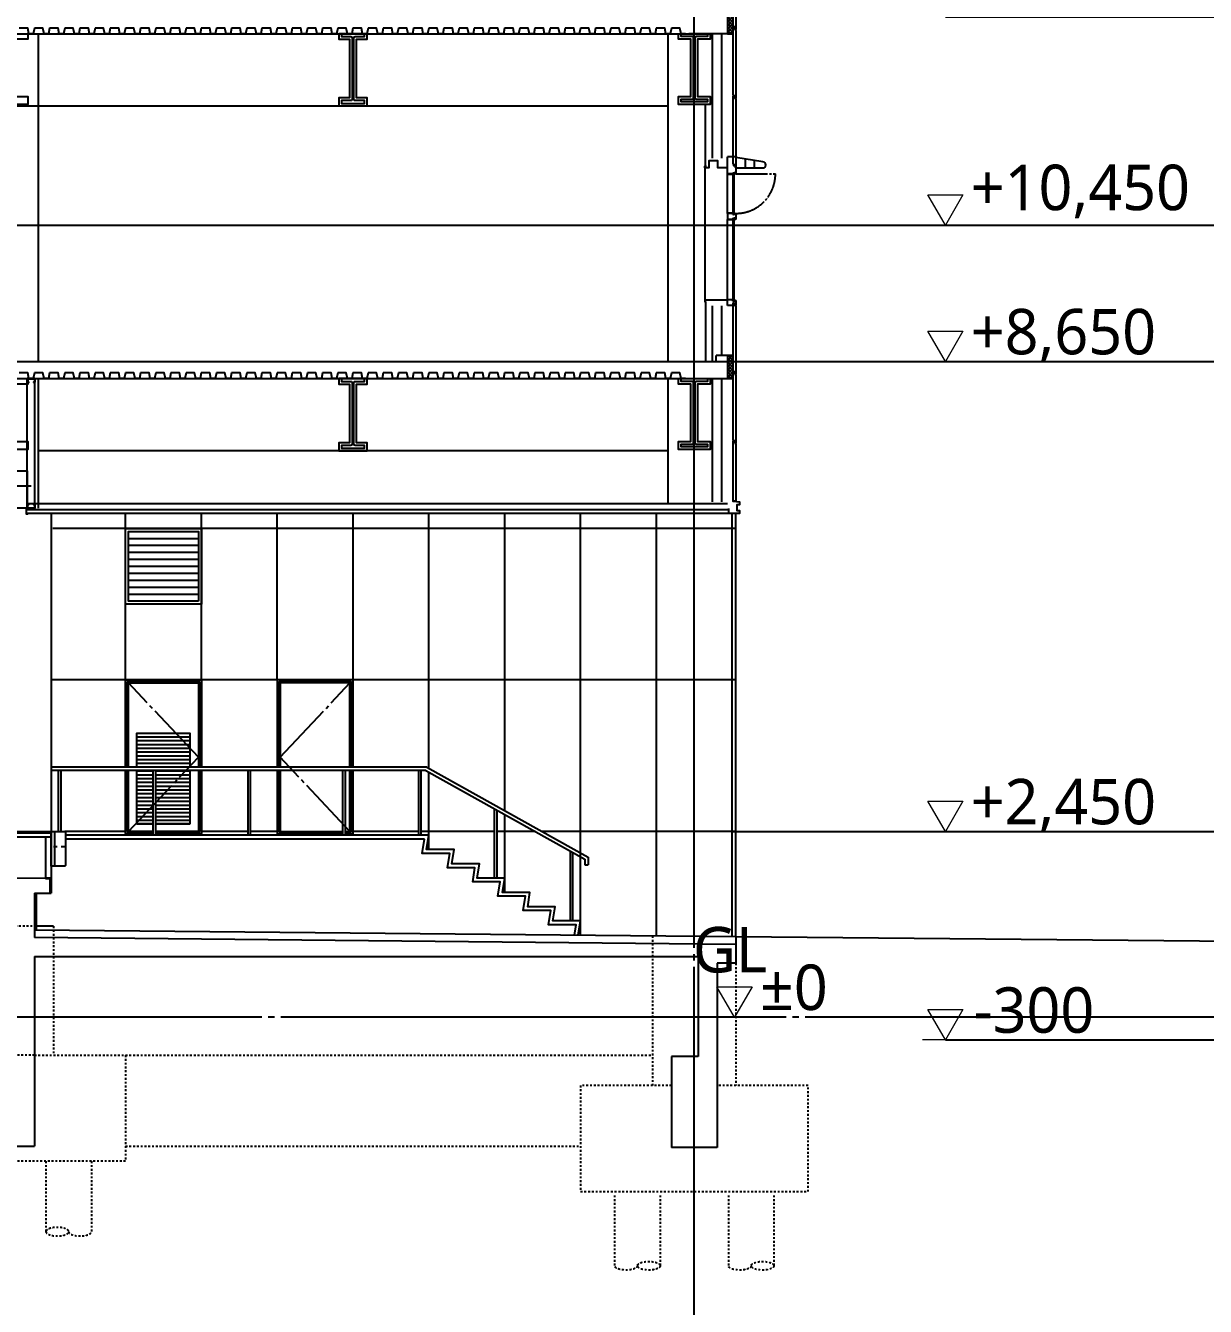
# Model space of a CAD drawing. Header units: millimetres. Extents: x -32710 to 654186, y -254124 to 420220.
# Drawn here: x 281982 to 297540, y 379685 to 396583 of the extents above; entities that cross this region are included whole.
import ezdxf

# ---------------------------------------------------------------- set-up
doc = ezdxf.new("R2010")
doc.units = ezdxf.units.MM
doc.header["$LTSCALE"] = 1000
for name, pattern in [('TPH12-SEC-@E$0$CENTERK1', [0.983, 0.833, -0.05, 0.05, -0.05]), ('TPH12-SEC-@E$0$CENTERK5', [6.916, 6.667, -0.083, 0.083, -0.083]), ('TPH12-SEC-@E$0$DOTK1', [0.1, 0.05, -0.05])]:
    doc.linetypes.add(name, pattern=pattern)
for name, color, linetype in [('TPH12-SEC-@E$0$A-DIM', 8, 'Continuous'), ('TPH12-SEC-@E$0$H-SIN', 252, 'TPH12-SEC-@E$0$CENTERK5'), ('TPH12-SEC-@E$0$KABE1', 252, 'Continuous'), ('TPH12-SEC-@E$0$KABE3', 252, 'Continuous'), ('TPH12-SEC-@E$0$KABED', 252, 'TPH12-SEC-@E$0$DOTK1'), ('TPH12-SEC-@E$0$MEJI', 252, 'Continuous'), ('TPH12-SEC-@E$0$SIAGE', 252, 'Continuous'), ('TPH12-SEC-@E$0$SIAGE1', 252, 'Continuous'), ('TPH12-SEC-@E$0$SIAGE2', 252, 'Continuous'), ('TPH12-SEC-@E$0$SIAGE3', 252, 'Continuous'), ('TPH12-SEC-@E$0$STEEL2', 252, 'Continuous'), ('TPH12-SEC-@E$0$STEEL3', 252, 'Continuous'), ('TPH12-SEC-@E$0$SUGATA2', 252, 'Continuous'), ('TPH12-SEC-@E$0$SUGATA3', 252, 'Continuous'), ('TPH12-SEC-@E$0$SUGATAC', 252, 'TPH12-SEC-@E$0$CENTERK1'), ('TPH12-SEC-@E$0$SUGATAD', 252, 'TPH12-SEC-@E$0$DOTK1'), ('TPH12-SEC-@E$0$TATEGU3', 252, 'Continuous')]:
    doc.layers.add(name, color=color, linetype=linetype)
doc.styles.add('TPH12-SEC-@E$0$MtXpl_', font='Microsoft JhengHei.ttf')
doc.styles.add('TPH12-SEC-@E$0$STANDARD', font='txt')
doc.dimstyles.new('TPH12-SEC-@E$0$生成的_樣式__6', dxfattribs={"dimtxt": 60, "dimasz": 30.4, "dimexe": 0.18, "dimexo": 0.0625, "dimgap": 0, "dimtad": 1, "dimdec": 1, "dimzin": 0, "dimdsep": 46, "dimtxsty": 'TPH12-SEC-@E$0$STANDARD', "dimblk": 'TPH12-SEC-@E$0$ARROWHEAD_6', "dimblk1": 'TPH12-SEC-@E$0$ARROWHEAD_6', "dimblk2": 'TPH12-SEC-@E$0$ARROWHEAD_6', "dimcen": 0.09, "dimclrd": 12, "dimclre": 12, "dimclrt": 3, "dimazin": 0, "dimtfac": 1, "dimtdec": 4, "dimtmove": 0, "dimatfit": 3, "dimfxl": 1, "dimtolj": 1, "dimtzin": 0, "dimarcsym": 0})

# ---------------------------------------------------------------- blocks, each defined once
blk = doc.blocks.new('TPH12-SEC-@E$0$$ISO-BL35900')
at = {"layer": 'TPH12-SEC-@E$0$SIAGE1'}
blk.add_lwpolyline([(-17, 917), (-17, 937, -0.414214), (-17, 937), (-11, 937), (-10, 948, -0.376614), (-8, 950, -0.414214), (-6, 948), (-6, 934, -0.414214), (-6, 933), (-10, 933), (-10, 917), (-6, 917, -0.414214), (-6, 917), (-6, 905), (0, 905, -0.414214), (0, 905), (0, 8, -1), (-5, 8), (-5, 40), (-11, 40), (-12, 31, -0.391902), (-14, 29), (-14, 29, -0.414214), (-16, 31), (-16, 39)], format="xyb", dxfattribs=at)
at = {"layer": 'TPH12-SEC-@E$0$SIAGE2'}
for p, q in [((-17, 937), (-25, 937)), ((-14, 29), (-27, 29))]:
    blk.add_line(p, q, dxfattribs=at)
at = {"layer": 'TPH12-SEC-@E$0$SIAGE2', "color": 7}
blk.add_lwpolyline([(-25, 39), (-25, 31, -0.414214), (-27, 29), (-27, 29, -0.383541), (-29, 31), (-30, 39), (-30, 49), (-34, 49, -0.414214), (-35, 50), (-35, 948, -1), (-31, 948), (-31, 937), (-25, 937, -0.414214), (-25, 937), (-25, 917)], format="xyb", dxfattribs=at)
blk = doc.blocks.new('TPH12-SEC-@E$0$ARROWHEAD_6')
at = {"color": 0, "linetype": 'Continuous', "lineweight": 0}
for p, q in [((0, 0), (-1, 0)), ((-0.5, -0.5), (0.5, 0.5))]:
    blk.add_line(p, q, dxfattribs=at)
blk = doc.blocks.new('*D2859')
at = {"layer": 'DEFPOINTS', "color": 0, "linetype": 'Continuous', "transparency": 16777216}
for p in [(0, 0), (9609, 0), (2811, -2750)]:
    blk.add_point(p, dxfattribs=at)
at = {"layer": 'TPH12-SEC-@E$0$A-DIM', "color": 12, "linetype": 'Continuous', "lineweight": -2, "transparency": 16777216}
for p, q in [((0, 0), (9609, 0)), ((9609, -30), (9609, -500)), ((9609, -2720), (9609, -2250)), ((2811, -2750), (9609, -2750))]:
    blk.add_line(p, q, dxfattribs=at)
at = {"layer": 'TPH12-SEC-@E$0$A-DIM', "color": 12, "linetype": 'Continuous', "lineweight": -2, "transparency": 16777216, "xscale": 30.40000000000001, "yscale": 30.40000000000001, "zscale": 30.40000000000001}
for p, rotation in [((9609, 0), 90), ((9609, -2750), 270)]:
    blk.add_blockref('TPH12-SEC-@E$0$ARROWHEAD_6', p, dxfattribs=dict(at, rotation=rotation))
at = {"layer": 'TPH12-SEC-@E$0$A-DIM', "color": 3, "linetype": 'Continuous', "lineweight": 0, "transparency": 16777216, "insert": (9609, -1375), "char_height": 500, "attachment_point": 5, "rotation": 90, "style": 'TPH12-SEC-@E$0$STANDARD'}
blk.add_mtext('\\A1;2750', dxfattribs=at)
blk = doc.blocks.new('*D2860')
at = {"layer": 'DEFPOINTS', "color": 0, "linetype": 'Continuous', "transparency": 16777216}
for p in [(9609, 6200), (10029, 6200), (0, 0)]:
    blk.add_point(p, dxfattribs=at)
at = {"layer": 'TPH12-SEC-@E$0$A-DIM', "color": 12, "linetype": 'Continuous', "lineweight": -2, "transparency": 16777216}
for p, q in [((10029, 6200), (9609, 6200)), ((9609, 6170), (9609, 3933)), ((9609, 30), (9609, 2267)), ((0, 0), (9609, 0))]:
    blk.add_line(p, q, dxfattribs=at)
at = {"layer": 'TPH12-SEC-@E$0$A-DIM', "color": 12, "linetype": 'Continuous', "lineweight": -2, "transparency": 16777216, "xscale": 30.40000000000001, "yscale": 30.40000000000001, "zscale": 30.40000000000001}
for p, rotation in [((9609, 6200), 90), ((9609, 0), 270)]:
    blk.add_blockref('TPH12-SEC-@E$0$ARROWHEAD_6', p, dxfattribs=dict(at, rotation=rotation))
at = {"layer": 'TPH12-SEC-@E$0$A-DIM', "color": 3, "linetype": 'Continuous', "lineweight": 0, "transparency": 16777216, "insert": (9609, 3100), "char_height": 500, "attachment_point": 5, "rotation": 90, "style": 'TPH12-SEC-@E$0$STANDARD'}
blk.add_mtext('\\A1;6200', dxfattribs=at)
blk = doc.blocks.new('*D2861')
at = {"layer": 'DEFPOINTS', "color": 0, "linetype": 'Continuous', "transparency": 16777216}
for p in [(2811, 8000), (9609, 8000), (-260, 6200)]:
    blk.add_point(p, dxfattribs=at)
at = {"layer": 'TPH12-SEC-@E$0$A-DIM', "color": 12, "linetype": 'Continuous', "lineweight": -2, "transparency": 16777216}
for p, q in [((2811, 8000), (9609, 8000)), ((9609, 7970), (9609, 7850)), ((9609, 6230), (9609, 6350)), ((-260, 6200), (9609, 6200))]:
    blk.add_line(p, q, dxfattribs=at)
at = {"layer": 'TPH12-SEC-@E$0$A-DIM', "color": 12, "linetype": 'Continuous', "lineweight": -2, "transparency": 16777216, "xscale": 30.40000000000001, "yscale": 30.40000000000001, "zscale": 30.40000000000001}
for p, rotation in [((9609, 8000), 90), ((9609, 6200), 270)]:
    blk.add_blockref('TPH12-SEC-@E$0$ARROWHEAD_6', p, dxfattribs=dict(at, rotation=rotation))
at = {"layer": 'TPH12-SEC-@E$0$A-DIM', "color": 3, "linetype": 'Continuous', "lineweight": 0, "transparency": 16777216, "insert": (9609, 7100), "char_height": 500, "attachment_point": 5, "rotation": 90, "style": 'TPH12-SEC-@E$0$STANDARD'}
blk.add_mtext('\\A1;1800', dxfattribs=at)
blk = doc.blocks.new('*D2862')
at = {"layer": 'DEFPOINTS', "color": 0, "linetype": 'Continuous', "transparency": 16777216}
for p in [(2811, 10750), (9609, 10750), (-18300, 8000)]:
    blk.add_point(p, dxfattribs=at)
at = {"layer": 'TPH12-SEC-@E$0$A-DIM', "color": 12, "linetype": 'Continuous', "lineweight": -2, "transparency": 16777216}
for p, q in [((2811, 10750), (9609, 10750)), ((9609, 10720), (9609, 10250)), ((9609, 8030), (9609, 8500)), ((-18300, 8000), (9609, 8000))]:
    blk.add_line(p, q, dxfattribs=at)
at = {"layer": 'TPH12-SEC-@E$0$A-DIM', "color": 12, "linetype": 'Continuous', "lineweight": -2, "transparency": 16777216, "xscale": 30.40000000000001, "yscale": 30.40000000000001, "zscale": 30.40000000000001}
for p, rotation in [((9609, 10750), 90), ((9609, 8000), 270)]:
    blk.add_blockref('TPH12-SEC-@E$0$ARROWHEAD_6', p, dxfattribs=dict(at, rotation=rotation))
at = {"layer": 'TPH12-SEC-@E$0$A-DIM', "color": 3, "linetype": 'Continuous', "lineweight": 0, "transparency": 16777216, "insert": (9609, 9375), "char_height": 500, "attachment_point": 5, "rotation": 90, "style": 'TPH12-SEC-@E$0$STANDARD'}
blk.add_mtext('\\A1;2750', dxfattribs=at)
blk = doc.blocks.new('TPH12-SEC-@E$0$A$C9ff6b36b')
at = {"layer": 'TPH12-SEC-@E$0$A-DIM', "color": 3, "lineweight": 0}
for p, q in [((2810.84, 8000), (2578.84, 8400)), ((2578.84, 8400), (3042.84, 8400)), ((3042.84, 8400), (2810.84, 8000)), ((2810.84, 6200), (2578.84, 6600)), ((2578.84, 6600), (3042.84, 6600)), ((3042.84, 6600), (2810.84, 6200)), ((2810.84, 0), (2578.84, 400)), ((2578.84, 400), (3042.84, 400)), ((3042.84, 400), (2810.84, 0)), ((31.12, -2450), (-200.88, -2050)), ((-200.88, -2050), (263.12, -2050)), ((263.12, -2050), (31.12, -2450)), ((2810.84, -2750), (2578.84, -2350)), ((2578.84, -2350), (3042.84, -2350)), ((3042.84, -2350), (2810.84, -2750))]:
    blk.add_line(p, q, dxfattribs=at)
at = {"layer": 'TPH12-SEC-@E$0$A-DIM', "color": 12, "lineweight": 0}
for p, q in [((2810.84, 8000), (2010.84, 8000)), ((2810.84, 8000), (3110.84, 8000)), ((2810.84, 6200), (2510.84, 6200)), ((2810.84, 6200), (3610.84, 6200)), ((2810.84, 0), (2510.84, 0)), ((2810.84, 0), (3610.84, 0)), ((31.12, -2450), (-768.88, -2450)), ((31.12, -2450), (331.12, -2450)), ((2810.84, -2750), (2510.84, -2750)), ((2810.84, -2750), (3610.84, -2750))]:
    blk.add_line(p, q, dxfattribs=at)
at = {"color": 3, "linetype": 'Continuous', "lineweight": 0, "insert": (-517.72, -1258.86), "char_height": 600, "attachment_point": 1, "style": 'TPH12-SEC-@E$0$STANDARD'}
blk.add_mtext('\\A1;{\\fMicrosoft JhengHei|b0|i0|c136|p34;GL}', dxfattribs=at)
at = {"layer": 'TPH12-SEC-@E$0$A-DIM', "color": 3, "style": 'TPH12-SEC-@E$0$MtXpl_'}
for s, p in [('+10,450', (3145.62, 8197.56)), ('+8,650', (3145.62, 6295.11)), ('+2,450', (3145.62, 95.11)), ('±0', (366.29, -2354.89)), ('-300', (3182.42, -2654.89))]:
    blk.add_text(s, height=600, dxfattribs=at).set_placement(p)
at = {"layer": 'TPH12-SEC-@E$0$A-DIM', "color": 12, "linetype": 'Continuous', "lineweight": 0}
for base, p1, p2, picture, middle in [((9609.04, 10750), (-18300, 8000), (2810.84, 10750), '*D2862', (9609.04, 9375)), ((9609.04, 8000), (-260, 6200), (2810.84, 8000), '*D2861', (9609.04, 7100)), ((9609.04, 6200), (0, 0), (10029.04, 6200), '*D2860', (9609.04, 3100)), ((9609.04, 0), (2810.84, -2750), (0, 0), '*D2859', (9609.04, -1375))]:
    dim = blk.add_linear_dim(base=base, p1=p1, p2=p2, angle=90, dimstyle='TPH12-SEC-@E$0$生成的_樣式__6', override={"dimtxt": 500, "dimdec": 0}, dxfattribs=at)
    dim.commit()
    dim.dimension.update_dxf_attribs({"geometry": picture, "text_midpoint": middle, "dimtype": 128, "text_rotation": 90})
blk = doc.blocks.new('TPH12-SEC-@E')
at = {"layer": 'TPH12-SEC-@E$0$SIAGE3'}
h = blk.add_hatch(dxfattribs=at)
h.set_pattern_fill('ANSI37', color=256, scale=10, style=0)
h.set_pattern_definition([(45, (-1750, -75250), (-22.4506403, 22.4506403), []), (135, (-1750, -75250), (-22.4506403, -22.4506403), [])])
h.paths.add_polyline_path([(291240, 396475), (291315, 396475), (291315, 396780), (291240, 396780)])
h = blk.add_hatch(dxfattribs=at)
h.set_pattern_fill('ANSI37', color=256, scale=10, style=0)
h.set_pattern_definition([(45, (-1750, -79800), (-22.4506403, 22.4506403), []), (135, (-1750, -79800), (-22.4506403, -22.4506403), [])])
h.paths.add_polyline_path([(291240, 391925), (291315, 391925), (291315, 392230), (291240, 392230)])
at = {"layer": 'TPH12-SEC-@E$0$H-SIN'}
for p, q in [((290800, 377500), (290800, 414000)), ((298929.6, 383500), (18729.6, 383500))]:
    blk.add_line(p, q, dxfattribs=at)
at = {"layer": 'TPH12-SEC-@E$0$KABE1'}
for p, q in [((291240, 396780), (291240, 396475)), ((291240, 396475), (290730, 396475)), ((291240, 392230), (291090, 392230)), ((291090, 392150), (291090, 392230)), ((291240, 392230), (291240, 391925)), ((290730, 391925), (291240, 391925)), ((283450, 386050), (283666, 386050)), ((280520, 385350), (282320, 385335)), ((282100, 385135), (282320, 385135)), ((291350, 384561.1), (291350, 384211.5)), ((282100, 384300), (290850, 384300)), ((282100, 384300), (282100, 381800)), ((290850, 384300), (290850, 382980)), ((291350, 384211.5), (291100, 384211.5)), ((291100, 384211.5), (291100, 382980)), ((290500, 382980), (290500, 381780)), ((290850, 382980), (290500, 382980)), ((291100, 382980), (291100, 381780)), ((281500, 381800), (282100, 381800)), ((291100, 381780), (290500, 381780))]:
    blk.add_line(p, q, dxfattribs=at)
at = {"layer": 'TPH12-SEC-@E$0$KABE3'}
for p, q in [((282300, 385930), (272350, 385930)), ((282300, 385335.2), (282300, 385135)), ((282100, 385135), (282100, 384550)), ((291350, 384461.1), (282100, 384550))]:
    blk.add_line(p, q, dxfattribs=at)
at = {"layer": 'TPH12-SEC-@E$0$KABED', "ltscale": 0.5}
blk.add_line((282100, 383000), (281850, 383000), dxfattribs=at)
at = {"layer": 'TPH12-SEC-@E$0$MEJI'}
for p, q in [((283300, 389950), (283300, 390150)), ((284300, 387950), (284300, 390150)), ((285300, 387950), (285300, 390150)), ((286300, 387950), (286300, 390150)), ((287300, 386784.3), (287300, 390150)), ((288300, 386226.3), (288300, 390150)), ((289300, 384580.8), (289300, 390150)), ((290300, 384571.6), (290300, 390150)), ((291300, 384561.5), (291300, 390150)), ((291350, 389950), (282340, 389950)), ((283300, 387950), (283300, 388950)), ((291350, 387950), (282320, 387950)), ((287300, 385711.6), (287300, 386735.4)), ((288300, 385146.6), (288300, 386177.4)), ((283300, 385950), (282500, 385950)), ((284916, 385950), (284300, 385950)), ((285300, 385950), (284950, 385950)), ((287166, 385950), (286300, 385950)), ((288166, 385950), (287200, 385950)), ((288707.5, 385950), (288200, 385950)), ((291350, 385950), (288795.1, 385950)), ((287241.4, 385850), (282510, 385850))]:
    blk.add_line(p, q, dxfattribs=at)
blk.add_lwpolyline([(289219.4, 384582), (289241.4, 384719.9), (288878.1, 384719.9), (288908.1, 384908.2), (288544.7, 384908.2), (288574.7, 385096.6), (288211.4, 385096.6), (288241.4, 385284.9), (287878.1, 385284.9), (287908.1, 385473.3), (287544.7, 385473.3), (287574.7, 385661.6), (287211.4, 385661.6), (287241.4, 385850)], dxfattribs=at)
at = {"layer": 'TPH12-SEC-@E$0$SIAGE', "color": 18, "true_color": 0x000000}
blk.add_line((313300, 384350), (291350, 384561.1), dxfattribs=at)
at = {"layer": 'TPH12-SEC-@E$0$SIAGE1'}
for p, q in [((290950, 394730), (290950, 395540)), ((291704, 394785), (291350, 394844)), ((291350, 394705), (291704, 394705)), ((290940, 392960), (290940, 392935)), ((291240, 392960), (290940, 392960)), ((290950, 392935), (290940, 392935)), ((290950, 392935), (290960, 392935)), ((290950, 392935), (290950, 392150)), ((272500, 392150), (291090, 392150)), ((281990, 390150), (291250, 390150)), ((282320, 385335), (282320, 385135)), ((282120, 385135), (282120, 384649.8)), ((291350, 384561.1), (282100, 384650))]:
    blk.add_line(p, q, dxfattribs=at)
for points in [[(291240, 394705), (291110, 394705), (291110, 394800), (290990, 394800), (290990, 394705), (290940, 394705), (290940, 394730), (290960, 394730)], [(291250, 390210), (291250, 390150), (291400, 390150), (291400, 390180), (291365, 390182.9), (291365, 390265.3), (291400, 390265.3), (291400, 390295.3), (291315, 390302.4), (291315, 390377.4)], [(281990, 390215), (281990, 390140), (282010, 390140), (282010, 390150)]]:
    blk.add_lwpolyline(points, dxfattribs=at)
blk.add_lwpolyline([(291333, 391072.4), (291333, 391091.5, -0.4142136), (291333.5, 391092), (291339, 391092), (291339.9, 391103.2, -0.3766136), (291342, 391105, -0.4142136), (291344, 391103), (291344, 391088.5, -0.4142135), (291343.5, 391088), (291340, 391088), (291340, 391072), (291343.5, 391072, -0.4142136), (291344, 391071.5), (291344, 391060), (291349.5, 391060, -0.4142136), (291350, 391059.5), (291350, 390310)], format="xyb", dxfattribs=at)
blk.add_arc((291704, 394745), 40, 270, 90, dxfattribs=at)
at = {"layer": 'TPH12-SEC-@E$0$SIAGE2'}
blk.add_line((291333.5, 391092), (291324.5, 391092), dxfattribs=at)
for points in [[(282098.9, 396550), (282083.9, 396475), (282025.9, 396475), (282010.9, 396550), (281898.9, 396550)], [(282298.9, 396550), (282283.9, 396475), (282225.9, 396475), (282210.9, 396550), (282098.9, 396550)], [(282498.9, 396550), (282483.9, 396475), (282425.9, 396475), (282410.9, 396550), (282298.9, 396550)], [(282698.9, 396550), (282683.9, 396475), (282625.9, 396475), (282610.9, 396550), (282498.9, 396550)], [(282898.9, 396550), (282883.9, 396475), (282825.9, 396475), (282810.9, 396550), (282698.9, 396550)], [(283098.9, 396550), (283083.9, 396475), (283025.9, 396475), (283010.9, 396550), (282898.9, 396550)], [(283298.9, 396550), (283283.9, 396475), (283225.9, 396475), (283210.9, 396550), (283098.9, 396550)], [(283498.9, 396550), (283483.9, 396475), (283425.9, 396475), (283410.9, 396550), (283298.9, 396550)], [(283698.9, 396550), (283683.9, 396475), (283625.9, 396475), (283610.9, 396550), (283498.9, 396550)], [(283898.9, 396550), (283883.9, 396475), (283825.9, 396475), (283810.9, 396550), (283698.9, 396550)], [(284098.9, 396550), (284083.9, 396475), (284025.9, 396475), (284010.9, 396550), (283898.9, 396550)], [(284298.9, 396550), (284283.9, 396475), (284225.9, 396475), (284210.9, 396550), (284098.9, 396550)], [(284498.9, 396550), (284483.9, 396475), (284425.9, 396475), (284410.9, 396550), (284298.9, 396550)], [(284698.9, 396550), (284683.9, 396475), (284625.9, 396475), (284610.9, 396550), (284498.9, 396550)], [(284898.9, 396550), (284883.9, 396475), (284825.9, 396475), (284810.9, 396550), (284698.9, 396550)], [(285098.9, 396550), (285083.9, 396475), (285025.9, 396475), (285010.9, 396550), (284898.9, 396550)], [(285298.9, 396550), (285283.9, 396475), (285225.9, 396475), (285210.9, 396550), (285098.9, 396550)], [(285498.9, 396550), (285483.9, 396475), (285425.9, 396475), (285410.9, 396550), (285298.9, 396550)], [(285698.9, 396550), (285683.9, 396475), (285625.9, 396475), (285610.9, 396550), (285498.9, 396550)], [(285898.9, 396550), (285883.9, 396475), (285825.9, 396475), (285810.9, 396550), (285698.9, 396550)], [(286098.9, 396550), (286083.9, 396475), (286025.9, 396475), (286010.9, 396550), (285898.9, 396550)], [(286298.9, 396550), (286283.9, 396475), (286225.9, 396475), (286210.9, 396550), (286098.9, 396550)], [(286498.9, 396550), (286483.9, 396475), (286425.9, 396475), (286410.9, 396550), (286298.9, 396550)], [(286698.9, 396550), (286683.9, 396475), (286625.9, 396475), (286610.9, 396550), (286498.9, 396550)], [(286898.9, 396550), (286883.9, 396475), (286825.9, 396475), (286810.9, 396550), (286698.9, 396550)], [(287098.9, 396550), (287083.9, 396475), (287025.9, 396475), (287010.9, 396550), (286898.9, 396550)], [(287298.9, 396550), (287283.9, 396475), (287225.9, 396475), (287210.9, 396550), (287098.9, 396550)], [(287498.9, 396550), (287483.9, 396475), (287425.9, 396475), (287410.9, 396550), (287298.9, 396550)], [(287698.9, 396550), (287683.9, 396475), (287625.9, 396475), (287610.9, 396550), (287498.9, 396550)], [(287898.9, 396550), (287883.9, 396475), (287825.9, 396475), (287810.9, 396550), (287698.9, 396550)], [(288098.9, 396550), (288083.9, 396475), (288025.9, 396475), (288010.9, 396550), (287898.9, 396550)], [(288298.9, 396550), (288283.9, 396475), (288225.9, 396475), (288210.9, 396550), (288098.9, 396550)], [(288498.9, 396550), (288483.9, 396475), (288425.9, 396475), (288410.9, 396550), (288298.9, 396550)], [(288698.9, 396550), (288683.9, 396475), (288625.9, 396475), (288610.9, 396550), (288498.9, 396550)], [(288898.9, 396550), (288883.9, 396475), (288825.9, 396475), (288810.9, 396550), (288698.9, 396550)], [(289098.9, 396550), (289083.9, 396475), (289025.9, 396475), (289010.9, 396550), (288898.9, 396550)], [(289298.9, 396550), (289283.9, 396475), (289225.9, 396475), (289210.9, 396550), (289098.9, 396550)], [(289498.9, 396550), (289483.9, 396475), (289425.9, 396475), (289410.9, 396550), (289298.9, 396550)], [(289698.9, 396550), (289683.9, 396475), (289625.9, 396475), (289610.9, 396550), (289498.9, 396550)], [(289898.9, 396550), (289883.9, 396475), (289825.9, 396475), (289810.9, 396550), (289698.9, 396550)], [(290098.9, 396550), (290083.9, 396475), (290025.9, 396475), (290010.9, 396550), (289898.9, 396550)], [(290298.9, 396550), (290283.9, 396475), (290225.9, 396475), (290210.9, 396550), (290098.9, 396550)], [(290498.9, 396550), (290483.9, 396475), (290425.9, 396475), (290410.9, 396550), (290298.9, 396550)], [(290683.9, 396475), (290625.9, 396475), (290610.9, 396550), (290498.9, 396550)], [(282098.9, 392000), (282083.9, 391925), (282025.9, 391925), (282010.9, 392000), (281898.9, 392000)], [(282298.9, 392000), (282283.9, 391925), (282225.9, 391925), (282210.9, 392000), (282098.9, 392000)], [(282498.9, 392000), (282483.9, 391925), (282425.9, 391925), (282410.9, 392000), (282298.9, 392000)], [(282698.9, 392000), (282683.9, 391925), (282625.9, 391925), (282610.9, 392000), (282498.9, 392000)], [(282898.9, 392000), (282883.9, 391925), (282825.9, 391925), (282810.9, 392000), (282698.9, 392000)], [(283098.9, 392000), (283083.9, 391925), (283025.9, 391925), (283010.9, 392000), (282898.9, 392000)], [(283298.9, 392000), (283283.9, 391925), (283225.9, 391925), (283210.9, 392000), (283098.9, 392000)], [(283498.9, 392000), (283483.9, 391925), (283425.9, 391925), (283410.9, 392000), (283298.9, 392000)], [(283698.9, 392000), (283683.9, 391925), (283625.9, 391925), (283610.9, 392000), (283498.9, 392000)], [(283898.9, 392000), (283883.9, 391925), (283825.9, 391925), (283810.9, 392000), (283698.9, 392000)], [(284098.9, 392000), (284083.9, 391925), (284025.9, 391925), (284010.9, 392000), (283898.9, 392000)], [(284298.9, 392000), (284283.9, 391925), (284225.9, 391925), (284210.9, 392000), (284098.9, 392000)], [(284498.9, 392000), (284483.9, 391925), (284425.9, 391925), (284410.9, 392000), (284298.9, 392000)], [(284698.9, 392000), (284683.9, 391925), (284625.9, 391925), (284610.9, 392000), (284498.9, 392000)], [(284898.9, 392000), (284883.9, 391925), (284825.9, 391925), (284810.9, 392000), (284698.9, 392000)], [(285098.9, 392000), (285083.9, 391925), (285025.9, 391925), (285010.9, 392000), (284898.9, 392000)], [(285298.9, 392000), (285283.9, 391925), (285225.9, 391925), (285210.9, 392000), (285098.9, 392000)], [(285498.9, 392000), (285483.9, 391925), (285425.9, 391925), (285410.9, 392000), (285298.9, 392000)], [(285698.9, 392000), (285683.9, 391925), (285625.9, 391925), (285610.9, 392000), (285498.9, 392000)], [(285898.9, 392000), (285883.9, 391925), (285825.9, 391925), (285810.9, 392000), (285698.9, 392000)], [(286098.9, 392000), (286083.9, 391925), (286025.9, 391925), (286010.9, 392000), (285898.9, 392000)], [(286298.9, 392000), (286283.9, 391925), (286225.9, 391925), (286210.9, 392000), (286098.9, 392000)], [(286498.9, 392000), (286483.9, 391925), (286425.9, 391925), (286410.9, 392000), (286298.9, 392000)], [(286698.9, 392000), (286683.9, 391925), (286625.9, 391925), (286610.9, 392000), (286498.9, 392000)], [(286898.9, 392000), (286883.9, 391925), (286825.9, 391925), (286810.9, 392000), (286698.9, 392000)], [(287098.9, 392000), (287083.9, 391925), (287025.9, 391925), (287010.9, 392000), (286898.9, 392000)], [(287298.9, 392000), (287283.9, 391925), (287225.9, 391925), (287210.9, 392000), (287098.9, 392000)], [(287498.9, 392000), (287483.9, 391925), (287425.9, 391925), (287410.9, 392000), (287298.9, 392000)], [(287698.9, 392000), (287683.9, 391925), (287625.9, 391925), (287610.9, 392000), (287498.9, 392000)], [(287898.9, 392000), (287883.9, 391925), (287825.9, 391925), (287810.9, 392000), (287698.9, 392000)], [(288098.9, 392000), (288083.9, 391925), (288025.9, 391925), (288010.9, 392000), (287898.9, 392000)], [(288298.9, 392000), (288283.9, 391925), (288225.9, 391925), (288210.9, 392000), (288098.9, 392000)], [(288498.9, 392000), (288483.9, 391925), (288425.9, 391925), (288410.9, 392000), (288298.9, 392000)], [(288698.9, 392000), (288683.9, 391925), (288625.9, 391925), (288610.9, 392000), (288498.9, 392000)], [(288898.9, 392000), (288883.9, 391925), (288825.9, 391925), (288810.9, 392000), (288698.9, 392000)], [(289098.9, 392000), (289083.9, 391925), (289025.9, 391925), (289010.9, 392000), (288898.9, 392000)], [(289298.9, 392000), (289283.9, 391925), (289225.9, 391925), (289210.9, 392000), (289098.9, 392000)], [(289498.9, 392000), (289483.9, 391925), (289425.9, 391925), (289410.9, 392000), (289298.9, 392000)], [(289698.9, 392000), (289683.9, 391925), (289625.9, 391925), (289610.9, 392000), (289498.9, 392000)], [(289898.9, 392000), (289883.9, 391925), (289825.9, 391925), (289810.9, 392000), (289698.9, 392000)], [(290098.9, 392000), (290083.9, 391925), (290025.9, 391925), (290010.9, 392000), (289898.9, 392000)], [(290298.9, 392000), (290283.9, 391925), (290225.9, 391925), (290210.9, 392000), (290098.9, 392000)], [(290498.9, 392000), (290483.9, 391925), (290425.9, 391925), (290410.9, 392000), (290298.9, 392000)], [(290683.9, 391925), (290625.9, 391925), (290610.9, 392000), (290498.9, 392000)], [(280520, 385950), (282365, 385950), (282365, 385493)]]:
    blk.add_lwpolyline(points, dxfattribs=at)
blk.add_lwpolyline([(291350, 390310), (291315, 390310), (291315, 391103, -1), (291319, 391103), (291319, 391092), (291324.5, 391092, -0.4142136), (291325, 391091.5), (291325, 391072.4)], format="xyb", dxfattribs=at)
blk.add_lwpolyline([(281805, 390215), (281805, 390310), (281405, 390310), (281405, 390710), (282005, 390710), (282005, 390215)], close=True, dxfattribs=at)
at = {"layer": 'TPH12-SEC-@E$0$SIAGE3'}
for p, q in [((281555, 390510), (282055, 390510)), ((281990, 390200), (291250, 390200)), ((282000, 390159.5), (282000, 390150)), ((282005, 390278), (291240, 390278))]:
    blk.add_line(p, q, dxfattribs=at)
for points in [[(291240, 396475), (291315, 396475), (291315, 396780), (291240, 396780)], [(281590, 396475), (282010, 396475), (282010, 396404), (281844.5, 396404), (281844.5, 395646), (282010, 395646), (282010, 395540), (281590, 395540), (281590, 395646), (281755.5, 395646), (281755.5, 396404), (281590, 396404)], [(286486.5, 396475), (286113.5, 396475), (286113.5, 396403), (286255.5, 396403), (286255.5, 395629), (286113.5, 395629), (286113.5, 395522), (286486.5, 395522), (286486.5, 395629), (286344.5, 395629), (286344.5, 396403), (286486.5, 396403)], [(290590, 396475), (291010, 396475), (291010, 396404), (290844.5, 396404), (290844.5, 395646), (291010, 395646), (291010, 395540), (290590, 395540), (290590, 395646), (290755.5, 395646), (290755.5, 396404), (290590, 396404)], [(291240, 391925), (291315, 391925), (291315, 392230), (291240, 392230)], [(281590, 391925), (282010, 391925), (282010, 391854), (281844.5, 391854), (281844.5, 391096), (282010, 391096), (282010, 390990), (281590, 390990), (281590, 391096), (281755.5, 391096), (281755.5, 391854), (281590, 391854)], [(286486.5, 391925), (286113.5, 391925), (286113.5, 391853), (286255.5, 391853), (286255.5, 391079), (286113.5, 391079), (286113.5, 390972), (286486.5, 390972), (286486.5, 391079), (286344.5, 391079), (286344.5, 391853), (286486.5, 391853)], [(290590, 391925), (291010, 391925), (291010, 391854), (290844.5, 391854), (290844.5, 391096), (291010, 391096), (291010, 390990), (290590, 390990), (290590, 391096), (290755.5, 391096), (290755.5, 391854), (290590, 391854)]]:
    blk.add_lwpolyline(points, close=True, dxfattribs=at)
at = {"layer": 'TPH12-SEC-@E$0$STEEL2'}
for points in [[(286451.5, 396475), (286148.5, 396475), (286148.5, 396438), (286272.5, 396438, -0.4142136), (286290.5, 396420), (286290.5, 395612, -0.4142136), (286272.5, 395594), (286148.5, 395594), (286148.5, 395557), (286451.5, 395557), (286451.5, 395594), (286327.5, 395594, -0.4142136), (286309.5, 395612), (286309.5, 396420, -0.4142136), (286327.5, 396438), (286451.5, 396438)], [(290625, 396475), (290975, 396475), (290975, 396439), (290827.5, 396439, 0.4142136), (290809.5, 396421), (290809.5, 395629, 0.4142136), (290827.5, 395611), (290975, 395611), (290975, 395575), (290625, 395575), (290625, 395611), (290772.5, 395611, 0.4142136), (290790.5, 395629), (290790.5, 396421, 0.4142136), (290772.5, 396439), (290625, 396439)], [(286451.5, 391925), (286148.5, 391925), (286148.5, 391888), (286272.5, 391888, -0.4142136), (286290.5, 391870), (286290.5, 391062, -0.4142136), (286272.5, 391044), (286148.5, 391044), (286148.5, 391007), (286451.5, 391007), (286451.5, 391044), (286327.5, 391044, -0.4142136), (286309.5, 391062), (286309.5, 391870, -0.4142136), (286327.5, 391888), (286451.5, 391888)], [(290625, 391925), (290975, 391925), (290975, 391889), (290827.5, 391889, 0.4142136), (290809.5, 391871), (290809.5, 391079, 0.4142136), (290827.5, 391061), (290975, 391061), (290975, 391025), (290625, 391025), (290625, 391061), (290772.5, 391061, 0.4142136), (290790.5, 391079), (290790.5, 391871, 0.4142136), (290772.5, 391889), (290625, 391889)], [(282320, 385260), (282320, 385335), (282245, 385335), (282245, 385335, 0.4142136), (282251, 385329), (282308, 385329, -0.4142136), (282314, 385323), (282314, 385266, 0.4142136), (282320, 385260)]]:
    blk.add_lwpolyline(points, format="xyb", close=True, dxfattribs=at)
at = {"layer": 'TPH12-SEC-@E$0$STEEL3'}
for p, q in [((282150, 396475), (282150, 392150)), ((290450, 396475), (290450, 392150)), ((291040, 394835), (291040, 396475)), ((291165, 394835), (291165, 396475)), ((291040, 392150), (291040, 392885)), ((291165, 392230), (291165, 392885)), ((282150, 391925), (282150, 390214.5)), ((290450, 391925), (290450, 390278)), ((291040, 390300), (291040, 391925)), ((291165, 390300), (291165, 391925))]:
    blk.add_line(p, q, dxfattribs=at)
for points in [[(282085, 391875), (282105, 391875), (282105, 391925), (282005, 391925), (282005, 391875), (282025, 391875), (282025, 391876.6), (282006.6, 391876.6), (282006.6, 391923.4), (282103.4, 391923.4), (282103.4, 391876.6), (282085, 391876.6)], [(282085, 390265), (282105, 390265), (282105, 390215), (282005, 390215), (282005, 390265), (282025, 390265), (282025, 390263.4), (282006.6, 390263.4), (282006.6, 390216.6), (282103.4, 390216.6), (282103.4, 390263.4), (282085, 390263.4)]]:
    blk.add_lwpolyline(points, close=True, dxfattribs=at)
at = {"layer": 'TPH12-SEC-@E$0$SUGATA2'}
for p, q in [((287271.8, 386800), (282320, 386800)), ((287271.8, 386800), (289400, 385612.5)), ((287260.7, 386757.3), (282320, 386757.3)), ((282416, 385950), (282416, 386757.3)), ((282450, 385950), (282450, 386757.3)), ((283666, 385900), (283666, 386757.3)), ((283700, 385900), (283700, 386757.3)), ((284916, 385900), (284916, 386757.3)), ((284950, 385900), (284950, 386757.3)), ((286166, 385900), (286166, 386757.3)), ((286200, 385900), (286200, 386757.3)), ((287166, 385900), (287166, 386757.3)), ((287200, 385900), (287200, 386757.3)), ((287260.7, 386757.3), (289357.3, 385587.4)), ((288166, 385334.9), (288166, 386252.1)), ((288200, 385334.9), (288200, 386233.2)), ((289166, 384769.9), (289166, 385694.1)), ((289200, 384769.9), (289200, 385675.2)), ((289400, 385612.5), (289400, 385512.5)), ((289357.3, 385587.4), (289357.3, 385512.5)), ((289357.3, 385512.5), (289400, 385512.5))]:
    blk.add_line(p, q, dxfattribs=at)
at = {"layer": 'TPH12-SEC-@E$0$SUGATA3'}
for p, q in [((272883.9, 396475), (290730, 396475)), ((273150, 395522), (290450, 395522)), ((290940, 394705), (290940, 392960)), ((272883.9, 391925), (290730, 391925)), ((282005, 390215), (282005, 391925)), ((282105, 390215), (282105, 391925)), ((290450, 390972), (282150, 390972)), ((282320, 390150), (282320, 385950)), ((291350, 384561.1), (291350, 390150)), ((283340, 389818), (284260, 389818)), ((283340, 389726), (284260, 389726)), ((283340, 389634), (284260, 389634)), ((283340, 389542), (284260, 389542)), ((283340, 389450), (284260, 389450)), ((283340, 389358), (284260, 389358)), ((283340, 389266), (284260, 389266)), ((283340, 389174), (284260, 389174)), ((283340, 389082), (284260, 389082)), ((283450, 387250), (284150, 387250)), ((283450, 387200), (284150, 387200)), ((283450, 387150), (284150, 387150)), ((283450, 387100), (284150, 387100)), ((283450, 387050), (284150, 387050)), ((283450, 387000), (284150, 387000)), ((283450, 386950), (284150, 386950)), ((283450, 386900), (284150, 386900)), ((283450, 386850), (284150, 386850)), ((283450, 386750), (283666, 386750)), ((283450, 386700), (283666, 386700)), ((283450, 386650), (283666, 386650)), ((283700, 386750), (284150, 386750)), ((283700, 386700), (284150, 386700)), ((283700, 386650), (284150, 386650)), ((283450, 386600), (283666, 386600)), ((283450, 386550), (283666, 386550)), ((283450, 386500), (283666, 386500)), ((283450, 386450), (283666, 386450)), ((283700, 386600), (284150, 386600)), ((283700, 386550), (284150, 386550)), ((283700, 386500), (284150, 386500)), ((283700, 386450), (284150, 386450)), ((283450, 386400), (283666, 386400)), ((283450, 386350), (283666, 386350)), ((283450, 386300), (283666, 386300)), ((283700, 386400), (284150, 386400)), ((283700, 386350), (284150, 386350)), ((283700, 386300), (284150, 386300)), ((283450, 386250), (283666, 386250)), ((283450, 386200), (283666, 386200)), ((283450, 386150), (283666, 386150)), ((283450, 386100), (283666, 386100)), ((283700, 386250), (284150, 386250)), ((283700, 386200), (284150, 386200)), ((283700, 386150), (284150, 386150)), ((283700, 386100), (284150, 386100)), ((282320, 385950), (282320, 385335)), ((283700, 386050), (284150, 386050)), ((282320, 385875), (280520, 385875)), ((282245, 385875), (282245, 385335)), ((282350, 384700), (282120, 384700))]:
    blk.add_line(p, q, dxfattribs=at)
for points in [[(283300, 389950), (284300, 389950), (284300, 388950), (283300, 388950)], [(284260, 388990), (283340, 388990), (283340, 389910), (284260, 389910)], [(282320, 385950), (282500, 385950), (282510, 385940), (282510, 385503), (282500, 385493), (282320, 385493)]]:
    blk.add_lwpolyline(points, close=True, dxfattribs=at)
for points in [[(283300, 386800), (283300, 387950), (284300, 387950), (284300, 386800)], [(283325, 386800), (283325, 387925), (284275, 387925), (284275, 386800)], [(283340, 386800), (283340, 387910), (284260, 387910), (284260, 386800)], [(286300, 386800), (286300, 387950), (285300, 387950), (285300, 386800)], [(286275, 386800), (286275, 387925), (285325, 387925), (285325, 386800)], [(286260, 386800), (286260, 387910), (285340, 387910), (285340, 386800)], [(283450, 386800), (283450, 387250), (284150, 387250), (284150, 386800)], [(283666, 385925), (283300, 385925), (283300, 386757.3)], [(283666, 385950), (283325, 385950), (283325, 386757.3)], [(283666, 385950), (283340, 385950), (283340, 386757.3)], [(283666, 386050), (283450, 386050), (283450, 386757.3)], [(284275, 386757.3), (284275, 385950), (283700, 385950)], [(284300, 386757.3), (284300, 385925), (283700, 385925)], [(284260, 386757.3), (284260, 385950), (283700, 385950)], [(284150, 386757.3), (284150, 386050), (283700, 386050)], [(285300, 386757.3), (285300, 385925), (286166, 385925)], [(285325, 386757.3), (285325, 385950), (286166, 385950)], [(285340, 386757.3), (285340, 385950), (286166, 385950)], [(286200, 385950), (286260, 385950), (286260, 386757.3)], [(286200, 385925), (286300, 385925), (286300, 386757.3)], [(286200, 385950), (286275, 385950), (286275, 386757.3)], [(289270, 384581.5), (289300, 384769.9), (288936.7, 384769.9), (288966.7, 384958.2), (288603.3, 384958.2), (288633.3, 385146.6), (288270, 385146.6), (288300, 385334.9), (287936.7, 385334.9), (287966.7, 385523.3), (287603.3, 385523.3), (287633.3, 385711.6), (287270, 385711.6), (287300, 385900), (282510, 385900)]]:
    blk.add_lwpolyline(points, dxfattribs=at)
at = {"layer": 'TPH12-SEC-@E$0$SUGATA3', "linetype": 'TPH12-SEC-@E$0$CENTERK1'}
for points in [[(283340, 385950), (284260, 386930), (283340, 387910)], [(286260, 385950), (285340, 386930), (286260, 387910)]]:
    blk.add_lwpolyline(points, dxfattribs=at)
at = {"layer": 'TPH12-SEC-@E$0$SUGATAC', "ltscale": 0.5}
blk.add_line((291350, 394625), (291870, 394625), dxfattribs=at)
blk.add_arc((291350, 394625), 520, 270, 0, dxfattribs=at)
at = {"layer": 'TPH12-SEC-@E$0$SUGATAD', "ltscale": 0.5}
for p, q in [((282120, 384700), (281250, 384700)), ((282350, 384700), (282350, 383000)), ((290250, 384571.6), (290250, 382600)), ((291350, 384561.1), (291350, 382600)), ((283300, 383000), (290250, 383000)), ((283300, 381800), (289300, 381800)), ((282250, 381600), (282250, 380671)), ((282850, 381600), (282850, 380671)), ((289750, 381150), (289750, 380221)), ((290350, 381150), (290350, 380221)), ((291250, 381150), (291250, 380221)), ((291850, 381150), (291850, 380221))]:
    blk.add_line(p, q, dxfattribs=at)
at = {"layer": 'TPH12-SEC-@E$0$SUGATAD'}
blk.add_lwpolyline([(282320, 385950), (282500, 385950), (282510, 385940), (282510, 385757), (282500, 385747), (282320, 385747)], close=True, dxfattribs=at)
at = {"layer": 'TPH12-SEC-@E$0$SUGATAD', "ltscale": 0.5}
for points in [[(282100, 383000), (283300, 383000), (283300, 381600), (280300, 381600), (280300, 383000), (281500, 383000)], [(290500, 382600), (289300, 382600), (289300, 381200), (292300, 381200), (292300, 382600), (291100, 382600)]]:
    blk.add_lwpolyline(points, dxfattribs=at)
at = {"layer": 'TPH12-SEC-@E$0$SUGATAD', "ltscale": 0.5, "extrusion": (0, 0, -1)}
blk.add_ellipse((282400, 380671), major_axis=(-150, 0), ratio=0.3797917, dxfattribs=at)
at = {"layer": 'TPH12-SEC-@E$0$SUGATAD', "ltscale": 0.5}
blk.add_ellipse((282700, 380671), major_axis=(150, 0), ratio=0.3797917, start_param=3.1415927, end_param=6.2831853, dxfattribs=at)
at = {"layer": 'TPH12-SEC-@E$0$SUGATAD', "ltscale": 0.5, "extrusion": (0, 0, -1)}
for centre in [(289900, 380221), (291400, 380221)]:
    blk.add_ellipse(centre, major_axis=(-150, 0), ratio=0.3797917, start_param=3.1415927, end_param=6.2831853, dxfattribs=at)
at = {"layer": 'TPH12-SEC-@E$0$SUGATAD', "ltscale": 0.5}
for centre in [(290200, 380221), (291700, 380221)]:
    blk.add_ellipse(centre, major_axis=(150, 0), ratio=0.3797917, dxfattribs=at)
at = {"layer": 'TPH12-SEC-@E$0$TATEGU3'}
for p, q in [((291350, 394850), (291240, 394850)), ((291240, 394625), (291240, 394850)), ((291350, 394850), (291350, 394625)), ((291470, 394824), (291470, 394705)), ((291590, 394804), (291590, 394705)), ((291350, 394625), (291240, 394625)), ((291240, 394105), (291240, 394625)), ((291310, 394620), (291240, 394620)), ((291319, 394631), (291310, 394640)), ((291319, 394640), (291310, 394631)), ((291310, 394640), (291310, 394631)), ((291313.4, 394631), (291310, 394627.6)), ((291310.6, 394631), (291310, 394630.4)), ((291319, 394631), (291310, 394631)), ((291310, 394625), (291310, 394631)), ((291316.5, 394623.6), (291310, 394630.1)), ((291312.9, 394624.4), (291310, 394627.3)), ((291310.1, 394625), (291310, 394625.1)), ((291310, 394625), (291319, 394623)), ((291310, 394625), (291310, 394105)), ((291316.2, 394631), (291310.2, 394625)), ((291319, 394623.9), (291311.9, 394631)), ((291319, 394630.9), (291312.5, 394624.5)), ((291319, 394626.8), (291314.7, 394631)), ((291319, 394628.1), (291314.8, 394623.9)), ((291319, 394625.3), (291317.1, 394623.4)), ((291319, 394629.6), (291317.6, 394631)), ((291319, 394623), (291319, 394631)), ((291319, 394625), (291319, 394105.1)), ((291327, 394640), (291335, 394631)), ((291327, 394631), (291335, 394640)), ((291335, 394640), (291327, 394640)), ((291327, 394640), (291327, 394631)), ((291333.2, 394631), (291327, 394624.8)), ((291330.4, 394631), (291327, 394627.6)), ((291327.6, 394631), (291327, 394630.5)), ((291327, 394623), (291327, 394631)), ((291327, 394631), (291335, 394631)), ((291332.6, 394624.4), (291327, 394630.1)), ((291330.4, 394623.9), (291327, 394627.3)), ((291335, 394625), (291327, 394623)), ((291327, 394105.1), (291327, 394625)), ((291328.1, 394623.3), (291327, 394624.4)), ((291335, 394630), (291328.4, 394623.4)), ((291334.9, 394625), (291328.9, 394631)), ((291335, 394627.7), (291331.7, 394631)), ((291335, 394627.1), (291332.2, 394624.3)), ((291335, 394630.6), (291334.5, 394631)), ((291335, 394640), (291335, 394631)), ((291335, 394631), (291335, 394625)), ((291310, 394110), (291240, 394110)), ((291310, 394110), (291240, 394110)), ((291240, 394105), (291240, 394025)), ((291338, 394105), (291240, 394105)), ((291310, 394105), (291319, 394107)), ((291316.5, 394106.5), (291310, 394099.9)), ((291312.9, 394105.6), (291310, 394102.7)), ((291310.1, 394105), (291310, 394104.9)), ((291310, 394105), (291310, 394099)), ((291313.4, 394099), (291310, 394102.4)), ((291310.6, 394099), (291310, 394099.6)), ((291319, 394099), (291310, 394090)), ((291319, 394090), (291310, 394099)), ((291310, 394090), (291310, 394099)), ((291319, 394099), (291310, 394099)), ((291316.2, 394099), (291310.2, 394105)), ((291319, 394106.1), (291311.9, 394099)), ((291319, 394099.1), (291312.5, 394105.6)), ((291319, 394103.3), (291314.7, 394099)), ((291319, 394101.9), (291314.8, 394106.1)), ((291319, 394104.7), (291317.1, 394106.6)), ((291319, 394100.4), (291317.6, 394099)), ((291319, 394107), (291319, 394099)), ((291327, 394107), (291327, 394099)), ((291335, 394105), (291327, 394107)), ((291328.1, 394106.7), (291327, 394105.6)), ((291330.4, 394106.2), (291327, 394102.8)), ((291332.6, 394105.6), (291327, 394099.9)), ((291333.2, 394099), (291327, 394105.2)), ((291330.4, 394099), (291327, 394102.4)), ((291327.6, 394099), (291327, 394099.6)), ((291327, 394090), (291335, 394099)), ((291327, 394099), (291335, 394090)), ((291327, 394090), (291327, 394099)), ((291327, 394099), (291335, 394099)), ((291335, 394090), (291327, 394090)), ((291335, 394100), (291328.4, 394106.7)), ((291334.9, 394105), (291328.9, 394099)), ((291335, 394102.3), (291331.7, 394099)), ((291335, 394102.9), (291332.2, 394105.7)), ((291335, 394099.5), (291334.5, 394099)), ((291335, 394099), (291335, 394105)), ((291335, 394090), (291335, 394099)), ((291338, 394105), (291350, 394100)), ((291350, 394100), (291350, 394025)), ((291350, 394025), (291240, 394025)), ((291240, 392960), (291240, 394025)), ((291310, 394020), (291240, 394020)), ((291310, 394040), (291310, 394031)), ((291319, 394040), (291310, 394031)), ((291319, 394031), (291310, 394040)), ((291310, 394025), (291310, 394031)), ((291319, 394031), (291310, 394031)), ((291310.6, 394031), (291310, 394030.4)), ((291313.4, 394031), (291310, 394027.6)), ((291316.5, 394023.6), (291310, 394030.1)), ((291312.9, 394024.4), (291310, 394027.3)), ((291310.1, 394025), (291310, 394025.1)), ((291310, 394025), (291319, 394023)), ((291310, 394025), (291310, 392960)), ((291316.2, 394031), (291310.2, 394025)), ((291319, 394023.9), (291311.9, 394031)), ((291319, 394030.9), (291312.5, 394024.5)), ((291319, 394026.8), (291314.7, 394031)), ((291319, 394028.1), (291314.8, 394023.9)), ((291319, 394025.3), (291317.1, 394023.4)), ((291319, 394029.6), (291317.6, 394031)), ((291319, 394023), (291319, 394031)), ((291319, 394025), (291319, 392960.1)), ((291327, 394040), (291327, 394031)), ((291335, 394040), (291327, 394040)), ((291327, 394031), (291335, 394040)), ((291327, 394040), (291335, 394031)), ((291327, 394031), (291335, 394031)), ((291327, 394023), (291327, 394031)), ((291327.6, 394031), (291327, 394030.5)), ((291330.4, 394031), (291327, 394027.6)), ((291333.2, 394031), (291327, 394024.8)), ((291332.6, 394024.4), (291327, 394030.1)), ((291330.4, 394023.9), (291327, 394027.3)), ((291335, 394025), (291327, 394023)), ((291327, 392960.1), (291327, 394025)), ((291328.1, 394023.3), (291327, 394024.4)), ((291335, 394030), (291328.4, 394023.4)), ((291334.9, 394025), (291328.9, 394031)), ((291335, 394027.7), (291331.7, 394031)), ((291335, 394027.1), (291332.2, 394024.3)), ((291335, 394030.6), (291334.5, 394031)), ((291335, 394040), (291335, 394031)), ((291335, 394031), (291335, 394025)), ((291310, 392965), (291240, 392965)), ((291310, 392965), (291240, 392965)), ((291240, 392890), (291240, 392960)), ((291350, 392890), (291240, 392890)), ((291310, 392960), (291319, 392962)), ((291316.5, 392961.5), (291310, 392954.9)), ((291312.9, 392960.6), (291310, 392957.7)), ((291310.1, 392960), (291310, 392959.9)), ((291310, 392960), (291310, 392954)), ((291313.4, 392954), (291310, 392957.4)), ((291310.6, 392954), (291310, 392954.6)), ((291319, 392954), (291310, 392945)), ((291319, 392945), (291310, 392954)), ((291310, 392945), (291310, 392954)), ((291319, 392954), (291310, 392954)), ((291316.2, 392954), (291310.2, 392960)), ((291319, 392961.1), (291311.9, 392954)), ((291319, 392954.1), (291312.5, 392960.6)), ((291319, 392958.3), (291314.7, 392954)), ((291319, 392956.9), (291314.8, 392961.1)), ((291319, 392959.7), (291317.1, 392961.6)), ((291319, 392955.4), (291317.6, 392954)), ((291319, 392962), (291319, 392954)), ((291327, 392962), (291327, 392954)), ((291335, 392960), (291327, 392962)), ((291328.1, 392961.7), (291327, 392960.6)), ((291330.4, 392961.2), (291327, 392957.8)), ((291332.6, 392960.6), (291327, 392954.9)), ((291333.2, 392954), (291327, 392960.2)), ((291330.4, 392954), (291327, 392957.4)), ((291327.6, 392954), (291327, 392954.6)), ((291327, 392945), (291335, 392954)), ((291327, 392954), (291335, 392945)), ((291327, 392945), (291327, 392954)), ((291327, 392954), (291335, 392954)), ((291335, 392945), (291327, 392945)), ((291335, 392955), (291328.4, 392961.7)), ((291334.9, 392960), (291328.9, 392954)), ((291335, 392957.3), (291331.7, 392954)), ((291335, 392957.9), (291332.2, 392960.7)), ((291335, 392954.5), (291334.5, 392954)), ((291335, 392954), (291335, 392960)), ((291335, 392945), (291335, 392954)), ((291337.9, 392960.1), (291350, 392955)), ((291350, 392955), (291350, 392890))]:
    blk.add_line(p, q, dxfattribs=at)
for points in [[(291310, 394640), (291319, 394640), (291319, 394631)], [(291310, 394090), (291319, 394090), (291319, 394099)], [(291310, 394040), (291319, 394040), (291319, 394031)], [(291310, 392945), (291319, 392945), (291319, 392954)]]:
    blk.add_lwpolyline(points, dxfattribs=at)
blk.add_blockref('TPH12-SEC-@E$0$A$C9ff6b36b', (291300, 385950))
at = {"layer": 'TPH12-SEC-@E$0$SIAGE1'}
for p in [(291350, 396525), (291350, 395615), (291350, 394705), (291350, 391975), (291350, 391065)]:
    blk.add_blockref('TPH12-SEC-@E$0$$ISO-BL35900', p, dxfattribs=at)

msp = doc.modelspace()

# ---------------------------------------------------------------- block references
msp.add_blockref('TPH12-SEC-@E', (0, 0))

doc.saveas('drawing.dxf')
